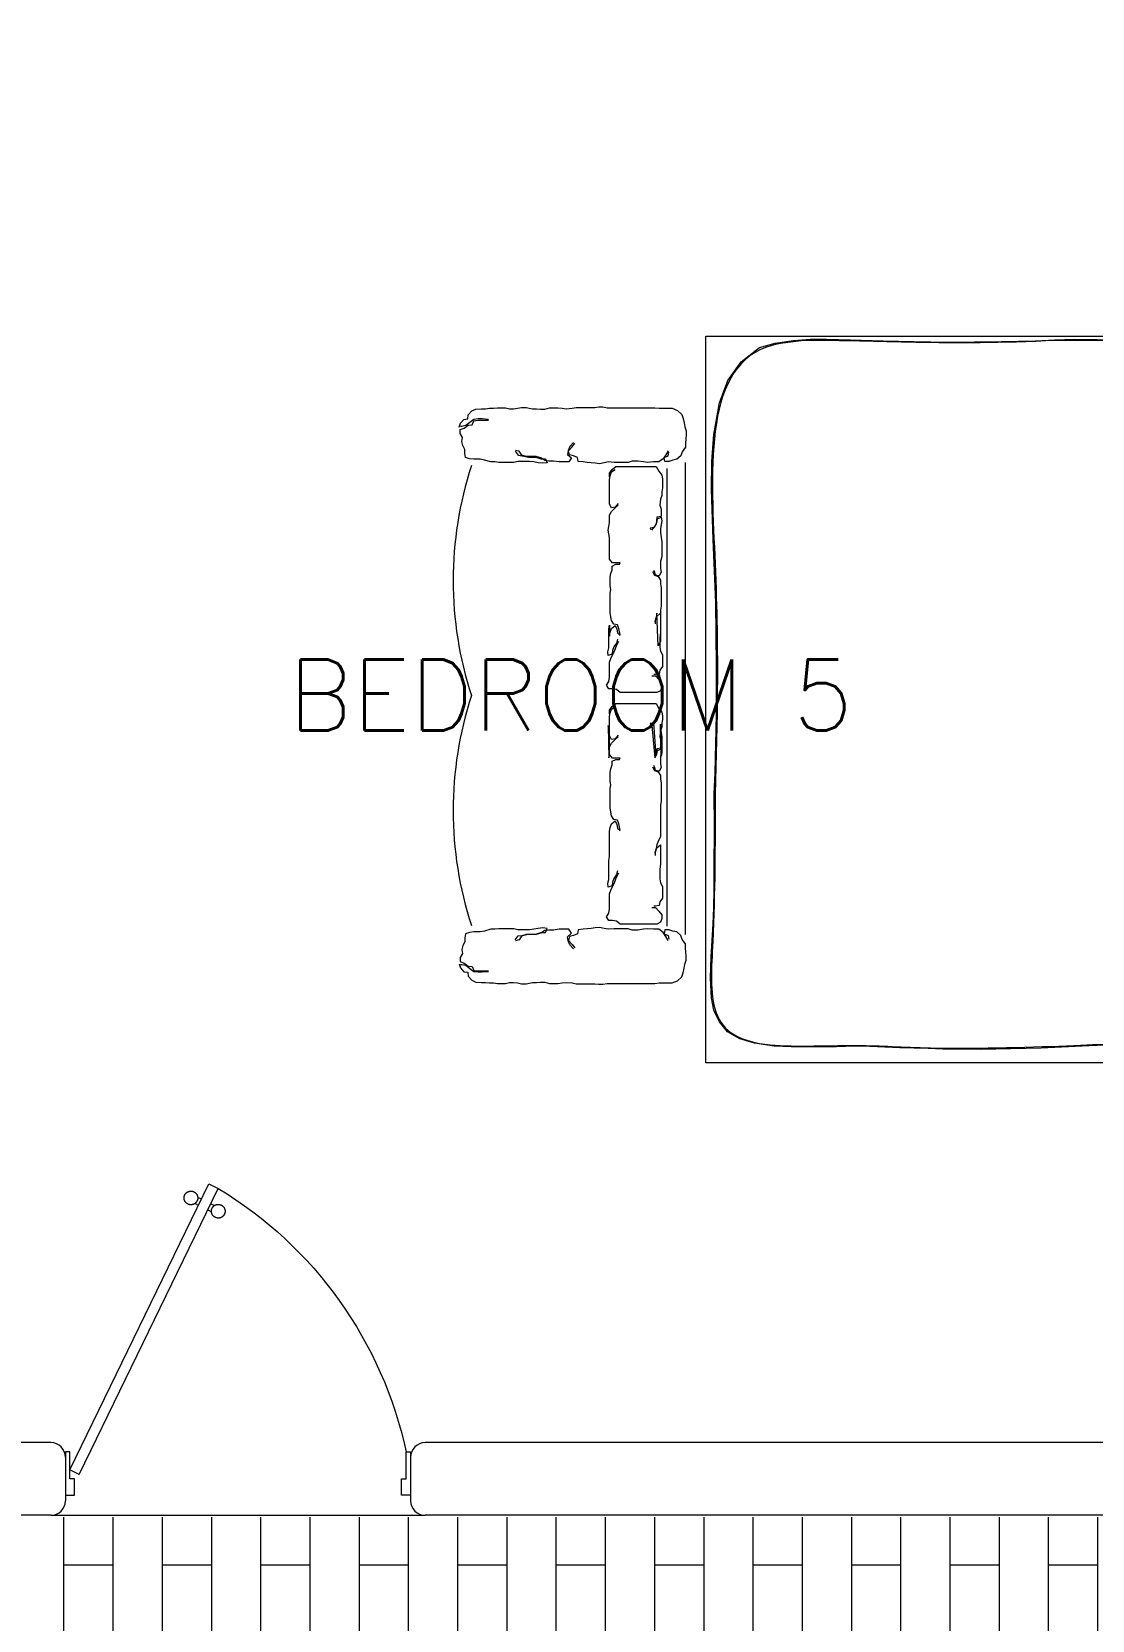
# Model space of a CAD drawing. Header units: metres. Extents: x 8 to 2416, y -346 to 476.
# Drawn here: x 45.359 to 48.277, y 48.165 to 52.535 of the extents above; entities that cross this region are included whole.
import ezdxf

# ---------------------------------------------------------------- set-up
doc = ezdxf.new("R2010")
doc.units = ezdxf.units.M
doc.linetypes.add('0', pattern=[0])
doc.layers.get('0').update_dxf_attribs({"color": 250, "linetype": '0', "lineweight": 20})
for name, color, linetype, lineweight in [('A-DOOR', 35, 'Continuous', 5), ('A-WALL', 250, 'Continuous', 20), ('baños', 140, 'Continuous', 0), ('MOBILIARIOS', 252, 'Continuous', 0), ('piso', 253, 'Continuous', 0), ('textos', 7, 'Continuous', 0)]:
    doc.layers.add(name, color=color, linetype=linetype, lineweight=lineweight)
doc.layers.add('hatch piso', color=253, linetype='Continuous', lineweight=0, transparency=0.7)
doc.styles.get("Standard").update_dxf_attribs({"font": 'arial.ttf', "height": 0.1875})

# ---------------------------------------------------------------- blocks, each defined once
blk = doc.blocks.new('puerta 1.00')
at = {"layer": 'A-DOOR'}
for p, q in [((-0.15, -0.0125), (-0.9369, -0.3949)), ((-0.1376, -0.038), (-0.9245, -0.4204)), ((-0.1376, -0.038), (-0.15, -0.0125)), ((-0.8946, -0.3743), (-0.8996, -0.3641)), ((-0.8777, -0.3661), (-0.8826, -0.3559)), ((-0.8653, -0.3916), (-0.8603, -0.4018)), ((-0.9369, -0.3949), (-0.9245, -0.4204)), ((-0.8822, -0.3998), (-0.8772, -0.4101))]:
    blk.add_line(p, q, dxfattribs=at)
for points in [[(-0.08, 0), (-0.08, -0.025), (-0.125, -0.025), (-0.125, -0.0125), (-0.2, -0.0125), (-0.2, 0), (-0.08, 0)], [(-0.08, -0.95), (-0.08, -0.925), (-0.125, -0.925), (-0.125, -0.9375), (-0.2, -0.9375), (-0.2, -0.95), (-0.08, -0.95)]]:
    blk.add_lwpolyline(points, dxfattribs=at)
blk.add_arc((0.0366, 0.1602), 1.1229, 211.1336, 257.8343, dxfattribs=at)
for points in [[(-0.8982, -0.3642), (-0.9033, -0.3642), (-0.912, -0.3591), (-0.917, -0.3504), (-0.917, -0.3403), (-0.912, -0.3316), (-0.9033, -0.3265), (-0.8932, -0.3265), (-0.8844, -0.3316), (-0.8794, -0.3403), (-0.8794, -0.3504), (-0.8844, -0.3591), (-0.8932, -0.3642), (-0.8982, -0.3642)], [(-0.8617, -0.4394), (-0.8667, -0.4394), (-0.8754, -0.4344), (-0.8805, -0.4256), (-0.8805, -0.4156), (-0.8754, -0.4068), (-0.8667, -0.4018), (-0.8566, -0.4018), (-0.8479, -0.4068), (-0.8428, -0.4156), (-0.8428, -0.4257), (-0.8479, -0.4344), (-0.8566, -0.4394), (-0.8617, -0.4394)]]:
    blk.add_open_spline(points, degree=2, dxfattribs=at)
blk = doc.blocks.new('PL BASE 1N NASAS 09')
at = {"layer": 'A-WALL'}
for p, q in [((-104.971, -39.5497), (-105.731, -39.5497)), ((-101.071, -39.5497), (-103.941, -39.5497)), ((-104.931, -39.5897), (-104.931, -39.7097)), ((-103.981, -39.5897), (-103.981, -39.7097)), ((-104.971, -39.7497), (-105.8815, -39.7497)), ((-100.1211, -39.7497), (-103.941, -39.7497))]:
    blk.add_line(p, q, dxfattribs=at)
for centre, start, end in [((-104.971, -39.5897), 0, 90), ((-103.941, -39.5897), 90, 180), ((-104.971, -39.7097), 270, 0), ((-103.941, -39.7097), 180, 270)]:
    blk.add_arc(centre, 0.04, start, end, dxfattribs=at)
at = {"layer": 'piso'}
blk.add_line((-104.971, -39.7497), (-103.941, -39.7497), dxfattribs=at)
at = {"layer": 'A-DOOR', "xscale": -1, "rotation": 90}
blk.add_blockref('puerta 1.00', (-104.931, -39.7747), dxfattribs=at)
at = {"layer": 'textos', "insert": (-104.4508, -37.5905), "char_height": 0.195, "width": 3.404877, "attachment_point": 7}
blk.add_mtext('{\\Fromans|c0; BEDROOM 5}', dxfattribs=at)
blk = doc.blocks.new('A$Ca3ef8f56')
at = {"layer": 'MOBILIARIOS'}
for p, q in [((0.0032, 0.1527), (0.0032, 1.4519)), ((0.0532, 0.1694), (0.0532, 1.4284))]:
    blk.add_line(p, q, dxfattribs=at)
for points in [[(0.6249, 1.5324), (0.6212, 1.5434), (0.6126, 1.5544), (0.6016, 1.5556), (0.6004, 1.5666), (0.5906, 1.5776), (0.5796, 1.5825), (0.5637, 1.5837), (0.5527, 1.5837), (0.5417, 1.5849), (0.5307, 1.5849), (0.5197, 1.5862), (0.4977, 1.5862), (0.4867, 1.5837), (0.4757, 1.5837), (0.4647, 1.5849), (0.4537, 1.5874), (0.4402, 1.5874), (0.4231, 1.5837), (0.4121, 1.5837), (0.4011, 1.5825), (0.3889, 1.5825), (0.3766, 1.5862), (0.3534, 1.5862), (0.3412, 1.5849), (0.3302, 1.5837), (0.3143, 1.5849), (0.3033, 1.5874), (0.2519, 1.5874), (0.2409, 1.5886), (0.2299, 1.5886), (0.2177, 1.5862), (0.0868, 1.5862), (0.0746, 1.5849), (0.0391, 1.5849), (0.0245, 1.5788), (0.0122, 1.5678), (0.0086, 1.5568), (0.0061, 1.5446), (0.0037, 1.5336), (0, 1.5226), (0, 1.5116), (0.0012, 1.5006), (0.0024, 1.4884), (0.0024, 1.4774), (0.011, 1.4652), (0.0147, 1.4542), (0.0257, 1.4445), (0.0367, 1.442), (0.0477, 1.4383), (0.0587, 1.4383), (0.0611, 1.4493), (0.0501, 1.4542), (0.0477, 1.464)], [(0.4708, 1.4664), (0.4622, 1.4554), (0.4512, 1.4542), (0.4341, 1.4506), (0.4231, 1.4506), (0.4109, 1.4493), (0.3999, 1.4457), (0.3876, 1.4457), (0.3828, 1.4347), (0.395, 1.4335), (0.4072, 1.4347), (0.4194, 1.4371), (0.4317, 1.4383), (0.4635, 1.4383), (0.4745, 1.4359), (0.516, 1.4359), (0.527, 1.4371), (0.5381, 1.4371), (0.5552, 1.442), (0.5674, 1.4445), (0.5845, 1.4445), (0.5968, 1.4457), (0.6078, 1.4493), (0.609, 1.4603), (0.609, 1.4713), (0.6151, 1.4823), (0.6175, 1.4933), (0.6163, 1.5043), (0.6224, 1.5153), (0.6224, 1.5263), (0.6114, 1.53), (0.6004, 1.5385), (0.5894, 1.5397), (0.5845, 1.5507), (0.5735, 1.552), (0.5442, 1.552)], [(0.5442, 1.5544), (0.5613, 1.5556), (0.5723, 1.5556), (0.5845, 1.5544), (0.5955, 1.5458), (0.6065, 1.5373), (0.6175, 1.5348), (0.6212, 1.5348)], [(0.0501, 1.4677), (0.0563, 1.4567), (0.0636, 1.4457), (0.0758, 1.4371), (0.0905, 1.4371), (0.1064, 1.4359), (0.1174, 1.4371), (0.1333, 1.4396), (0.1492, 1.4396), (0.1602, 1.4359), (0.1981, 1.4359), (0.2152, 1.4371), (0.2262, 1.4347), (0.2385, 1.4322), (0.2507, 1.4335), (0.2617, 1.4347), (0.2727, 1.4359), (0.2837, 1.4371), (0.2972, 1.4383), (0.2996, 1.4493), (0.3106, 1.4542), (0.3216, 1.4567), (0.3241, 1.4677), (0.3143, 1.4787), (0.3069, 1.4884)], [(0.3106, 1.4909), (0.3204, 1.4799), (0.3253, 1.4689), (0.3265, 1.4579), (0.3155, 1.4481), (0.3228, 1.4371), (0.3497, 1.4371), (0.3656, 1.4396), (0.3779, 1.4396), (0.3889, 1.4408), (0.3999, 1.4481), (0.4133, 1.4518), (0.4402, 1.4518), (0.4525, 1.4554), (0.4598, 1.4664), (0.4696, 1.4689)], [(0.0946, 1.3772), (0.0844, 1.3772), (0.0759, 1.3874), (0.0673, 1.3976), (0.0673, 1.4078), (0.0708, 1.4181), (0.081, 1.4232), (0.1822, 1.4232), (0.1924, 1.4146), (0.2026, 1.4129), (0.2129, 1.4129), (0.2197, 1.4027), (0.2129, 1.3925), (0.2112, 1.3806), (0.2112, 1.3397), (0.2078, 1.3294), (0.2026, 1.3192), (0.1975, 1.309), (0.1941, 1.2988), (0.189, 1.2885), (0.1856, 1.2817)], [(0.0844, 1.234), (0.0844, 1.2238), (0.081, 1.2135), (0.0708, 1.205), (0.0708, 1.2579), (0.0725, 1.2715), (0.0725, 1.2988), (0.0708, 1.309), (0.0656, 1.3192), (0.0656, 1.3516), (0.0725, 1.3618), (0.0742, 1.372), (0.0844, 1.3737), (0.0895, 1.3737)], [(0.189, 1.2766), (0.1924, 1.2868), (0.1992, 1.2971), (0.2026, 1.3073), (0.2044, 1.3175), (0.2146, 1.3209), (0.2163, 1.3107), (0.2129, 1.3005), (0.2129, 1.2476), (0.2112, 1.2374), (0.2112, 1.1675), (0.2095, 1.1573), (0.2061, 1.1471), (0.1958, 1.1385), (0.1907, 1.1488), (0.189, 1.159), (0.1822, 1.1658)], [(0.0929, 0.9903), (0.0878, 1.0005), (0.0776, 1.0039), (0.0708, 1.0141), (0.0708, 1.0244), (0.069, 1.0346), (0.069, 1.0857), (0.0708, 1.0959), (0.0708, 1.1829), (0.0776, 1.1948), (0.081, 1.205), (0.0827, 1.2152), (0.0861, 1.2272), (0.0861, 1.2289)], [(0.1822, 1.1641), (0.1856, 1.1471), (0.189, 1.1368), (0.1992, 1.1351), (0.2061, 1.1249), (0.2078, 1.1147), (0.2095, 1.1028), (0.2095, 1.0499), (0.2078, 1.0397), (0.2095, 1.0295), (0.2095, 1.0056), (0.2078, 0.9954), (0.2044, 0.9852), (0.2044, 0.9749), (0.1941, 0.9698), (0.1839, 0.9698), (0.1822, 0.9664), (0.2026, 0.9664), (0.2112, 0.9562), (0.2112, 0.8965), (0.2129, 0.8863), (0.2146, 0.8761), (0.2129, 0.9659), (0.2112, 0.9556), (0.2112, 0.9352), (0.2061, 0.925), (0.1958, 0.9147), (0.1873, 0.9079)], [(0.0946, 0.8761), (0.0861, 0.9659), (0.081, 0.9556), (0.0793, 0.9454), (0.069, 0.9403), (0.0673, 0.9505), (0.069, 0.9607), (0.0708, 0.8727), (0.0708, 0.8829), (0.069, 0.8965), (0.0673, 0.9085), (0.0673, 0.9494), (0.0708, 0.9613), (0.0708, 0.9818), (0.069, 0.992), (0.0742, 1.0022), (0.0844, 1.0005), (0.0878, 0.9903), (0.0895, 0.9869)], [(0.2112, 0.8449), (0.2112, 0.8346), (0.2044, 0.8244), (0.1941, 0.8159), (0.0827, 0.8159), (0.0759, 0.8295), (0.0673, 0.8397), (0.0656, 0.85), (0.0656, 0.8602), (0.0673, 0.8704), (0.0673, 0.8806), (0.0708, 0.8909), (0.0725, 0.9079), (0.069, 0.9181), (0.069, 0.9386), (0.081, 0.9403), (0.0827, 0.959), (0.0895, 0.8693), (0.0998, 0.871), (0.0981, 0.8744)], [(0.1873, 0.9028), (0.1958, 0.913), (0.2061, 0.9147), (0.2112, 0.9045), (0.2112, 0.8517), (0.2095, 0.8414), (0.2061, 0.8312), (0.1958, 0.8244)], [(0.0946, 0.74), (0.0844, 0.74), (0.0759, 0.7502), (0.0673, 0.7604), (0.0673, 0.7707), (0.0708, 0.7809), (0.081, 0.786), (0.1822, 0.786), (0.1924, 0.7775), (0.2026, 0.7758), (0.2129, 0.7758), (0.2197, 0.7656), (0.2129, 0.7553), (0.2112, 0.7434), (0.2112, 0.7025), (0.2078, 0.6923), (0.2026, 0.6821), (0.1975, 0.6718), (0.1941, 0.6616), (0.189, 0.6514), (0.1856, 0.6446)], [(0.0844, 0.5968), (0.0844, 0.5866), (0.081, 0.5764), (0.0708, 0.5679), (0.0708, 0.6207), (0.0725, 0.6343), (0.0725, 0.6616), (0.0708, 0.6718), (0.0656, 0.6821), (0.0656, 0.7144), (0.0725, 0.7247), (0.0742, 0.7349), (0.0844, 0.7366), (0.0895, 0.7366)], [(0.0929, 0.4531), (0.0878, 0.4633), (0.0776, 0.4668), (0.0708, 0.477), (0.0708, 0.4872), (0.069, 0.4974), (0.069, 0.5486), (0.0708, 0.5588), (0.0708, 0.6457), (0.0776, 0.6576), (0.081, 0.5679), (0.0827, 0.5781), (0.0861, 0.59), (0.0861, 0.5917)], [(0.189, 0.6394), (0.1924, 0.6497), (0.1992, 0.6599), (0.2026, 0.6701), (0.2044, 0.6803), (0.2146, 0.6838), (0.2163, 0.6735), (0.2129, 0.6633), (0.2129, 0.6105), (0.2112, 0.6002), (0.2112, 0.6304), (0.2095, 0.6201), (0.2061, 0.6099), (0.1958, 0.6014), (0.1907, 0.6116), (0.189, 0.6218), (0.1822, 0.6287)], [(0.1822, 0.627), (0.1856, 0.6099), (0.189, 0.5997), (0.1992, 0.598), (0.2061, 0.5878), (0.2078, 0.5775), (0.2095, 0.5656), (0.2095, 0.5128), (0.2078, 0.5025), (0.2095, 0.4923), (0.2095, 0.4685), (0.2078, 0.4582), (0.2044, 0.448), (0.2044, 0.4378), (0.1941, 0.4327), (0.1839, 0.4327), (0.1822, 0.4293), (0.2026, 0.4293), (0.2112, 0.419), (0.2112, 0.3594), (0.2129, 0.3492), (0.2146, 0.3389), (0.2129, 0.3287), (0.2112, 0.3185), (0.2112, 0.298), (0.2061, 0.2878), (0.1958, 0.2776), (0.1873, 0.2708)], [(0.0946, 0.3389), (0.0861, 0.3287), (0.081, 0.3185), (0.0793, 0.3083), (0.069, 0.3031), (0.0673, 0.3134), (0.069, 0.3236), (0.0708, 0.3355), (0.0708, 0.3457), (0.069, 0.3594), (0.0673, 0.3713), (0.0673, 0.4122), (0.0708, 0.4241), (0.0708, 0.4446), (0.069, 0.4548), (0.0742, 0.465), (0.0844, 0.4633), (0.0878, 0.4531), (0.0895, 0.4497)], [(0.2112, 0.1926), (0.2112, 0.1824), (0.2044, 0.1721), (0.1941, 0.1636), (0.0827, 0.1636), (0.0759, 0.1772), (0.0673, 0.1875), (0.0656, 0.1977), (0.0656, 0.223), (0.0673, 0.2333), (0.0673, 0.2435), (0.0708, 0.2537), (0.0725, 0.2708), (0.069, 0.281), (0.069, 0.3014), (0.081, 0.3031), (0.0827, 0.3219), (0.0895, 0.3321), (0.0998, 0.3338), (0.0981, 0.3372)], [(0.1873, 0.2656), (0.1958, 0.2759), (0.2061, 0.2776), (0.2112, 0.2673), (0.2112, 0.1994), (0.2095, 0.1892), (0.2061, 0.179), (0.1958, 0.1721)], [(0.6249, 0.0562), (0.6212, 0.0452), (0.6126, 0.0342), (0.6016, 0.033), (0.6004, 0.022), (0.5906, 0.011), (0.5796, 0.0061), (0.5637, 0.0049), (0.5527, 0.0049), (0.5417, 0.0037), (0.5307, 0.0037), (0.5197, 0.0024), (0.4977, 0.0024), (0.4867, 0.0049), (0.4757, 0.0049), (0.4647, 0.0037), (0.4537, 0.0012), (0.4402, 0.0012), (0.4231, 0.0049), (0.4121, 0.0049), (0.4011, 0.0061), (0.3889, 0.0061), (0.3766, 0.0024), (0.3534, 0.0024), (0.3412, 0.0037), (0.3302, 0.0049), (0.3143, 0.0037), (0.3033, 0.0012), (0.2519, 0.0012), (0.2409, 0), (0.2299, 0), (0.2177, 0.0024), (0.0868, 0.0024), (0.0746, 0.0037), (0.0391, 0.0037), (0.0245, 0.0098), (0.0122, 0.0208), (0.0086, 0.0318), (0.0061, 0.044), (0.0037, 0.055), (0, 0.066), (0, 0.077), (0.0012, 0.088), (0.0024, 0.1002), (0.0024, 0.1112), (0.011, 0.1234), (0.0147, 0.1344), (0.0257, 0.1441), (0.0367, 0.1466), (0.0477, 0.1503), (0.0587, 0.1503), (0.0611, 0.1393), (0.0501, 0.1344), (0.0477, 0.1246)], [(0.0501, 0.1209), (0.0563, 0.1319), (0.0636, 0.1429), (0.0758, 0.1515), (0.0905, 0.1515), (0.1064, 0.1527), (0.1174, 0.1515), (0.1333, 0.149), (0.1492, 0.149), (0.1602, 0.1527), (0.1981, 0.1527), (0.2152, 0.1515), (0.2262, 0.1539), (0.2385, 0.1564), (0.2507, 0.1551), (0.2617, 0.1539), (0.2727, 0.1527), (0.2837, 0.1515), (0.2972, 0.1503), (0.2996, 0.1393), (0.3106, 0.1344), (0.3216, 0.1319), (0.3241, 0.1209), (0.3143, 0.1099), (0.3069, 0.1002)], [(0.3106, 0.0977), (0.3204, 0.1087), (0.3253, 0.1197), (0.3265, 0.1307), (0.3155, 0.1405), (0.3228, 0.1515), (0.3497, 0.1515), (0.3656, 0.149), (0.3779, 0.149), (0.3889, 0.1478), (0.3999, 0.1405), (0.4133, 0.1368), (0.4402, 0.1368), (0.4525, 0.1332), (0.4598, 0.1222), (0.4696, 0.1197)], [(0.4708, 0.1222), (0.4622, 0.1332), (0.4512, 0.1344), (0.4341, 0.138), (0.4231, 0.138), (0.4109, 0.1393), (0.3999, 0.1429), (0.3876, 0.1429), (0.3828, 0.1539), (0.395, 0.1551), (0.4072, 0.1539), (0.4194, 0.1515), (0.4317, 0.1503), (0.4635, 0.1503), (0.4745, 0.1527), (0.516, 0.1527), (0.527, 0.1515), (0.5381, 0.1515), (0.5552, 0.1466), (0.5674, 0.1441), (0.5845, 0.1441), (0.5968, 0.1429), (0.6078, 0.1393), (0.609, 0.1283), (0.609, 0.1173), (0.6151, 0.1063), (0.6175, 0.0953), (0.6163, 0.0843), (0.6224, 0.0733), (0.6224, 0.0623), (0.6114, 0.0586), (0.6004, 0.0501), (0.5894, 0.0489), (0.5845, 0.0379), (0.5735, 0.0366), (0.5442, 0.0366)], [(0.5442, 0.0342), (0.5613, 0.033), (0.5723, 0.033), (0.5845, 0.0342), (0.5955, 0.0428), (0.6065, 0.0513), (0.6175, 0.0537), (0.6212, 0.0537)]]:
    blk.add_lwpolyline(points, dxfattribs=at)
for centre in [(-0.3846, 1.1107), (-0.3846, 0.4779)]:
    blk.add_arc(centre, 1.0261, 342.0399, 17.9601, dxfattribs=at)
blk = doc.blocks.new('A$C11dadbfd')
at = {"layer": 'MOBILIARIOS'}
for p, q in [((1.7951, 3.6335), (1.9417, 3.6335)), ((1.9417, 3.4354), (1.9417, 3.6335)), ((1.9417, 0.2292), (1.9417, 0.0311)), ((1.7951, 0.0311), (1.9417, 0.0311))]:
    blk.add_line(p, q, dxfattribs=at)
for points in [[(1.3875, 2.8747), (1.3875, 2.8753), (1.3554, 2.8753), (1.3554, 3.6335), (1.5357, 3.6335, -0.127695), (1.6339, 3.659, -0.007083), (1.6396, 3.6589, -0.52849), (1.8874, 3.4354), (1.9417, 3.4354), (1.9417, 2.8753), (1.8985, 2.8753), (1.8985, 2.8747), (1.8575, 2.8747)], [(1.3875, 0.7899), (1.3875, 0.7893), (1.3554, 0.7893), (1.3554, 0.0311), (1.5357, 0.0311, 0.127695), (1.6339, 0.0056, 0.007083), (1.6396, 0.0057, 0.52849), (1.8874, 0.2292), (1.9417, 0.2292), (1.9417, 0.7893), (1.8985, 0.7893), (1.8985, 0.7899), (1.8575, 0.7899)]]:
    blk.add_lwpolyline(points, format="xyb", close=True, dxfattribs=at)
for points in [[(1.8575, 3.3604), (1.8575, 2.9503), (1.4212, 2.9503), (1.4212, 3.5585), (1.4075, 3.5585), (1.4075, 2.8947), (1.8575, 2.8947), (1.8785, 2.8947), (1.8785, 3.3592), (1.8575, 3.3592), (1.8575, 2.9503)], [(2.1, 0.6774), (2, 0.6774), (2, 2.9774), (2.1, 2.9774)], [(2, 0.8274), (0, 0.8274), (0, 2.8274), (2, 2.8274)], [(1.984, 2.7359), (1.9682, 2.4885), (1.9635, 2.4003), (1.9626, 2.1559), (1.9626, 2.1046), (1.9588, 1.9621), (1.9521, 1.8305), (1.9502, 1.7649), (1.9502, 1.6851), (1.9531, 1.629), (1.9645, 1.5406), (1.973, 1.4728), (1.9778, 1.4138), (1.9778, 1.3179), (1.9787, 1.2798), (1.9806, 1.2181), (1.9854, 1.1031), (1.9911, 1.0261), (1.9891, 0.9459), (1.9853, 0.9108), (1.9758, 0.8889), (1.9549, 0.8709), (1.9112, 0.8566), (1.8349, 0.8461), (1.7418, 0.8423), (1.6153, 0.8461), (1.5089, 0.8519), (1.4612, 0.8557), (1.4108, 0.8576), (1.3776, 0.8604), (1.3377, 0.869), (1.3026, 0.8766), (1.276, 0.8814), (1.17, 0.8795), (1.0539, 0.8747), (0.9229, 0.868), (0.7572, 0.8642), (0.652, 0.8656), (0.6118, 0.8673), (0.5341, 0.869), (0.451, 0.8732), (0.4117, 0.874), (0.3599, 0.8723), (0.3114, 0.8723), (0.2345, 0.8715), (0.1881, 0.8741), (0.1337, 0.8816), (0.0936, 0.8942), (0.0593, 0.9134), (0.0376, 0.9402), (0.0225, 0.9728), (0.0159, 1.0071), (0.0134, 1.0607), (0.015, 1.1201), (0.0175, 1.1644), (0.0201, 1.2099), (0.0217, 1.2534), (0.0226, 1.3044), (0.0234, 1.3546), (0.0242, 1.4801), (0.0234, 1.568), (0.0259, 1.6257), (0.0293, 1.7852), (0.0293, 1.9199), (0.0276, 2.0948), (0.02, 2.2676), (0.0158, 2.4048), (0.0166, 2.4826), (0.0225, 2.5565), (0.0376, 2.6436), (0.061, 2.7055), (0.0969, 2.7565), (0.1479, 2.7958), (0.1909, 2.8076), (0.241, 2.8151), (0.2996, 2.8201), (0.3982, 2.8168), (0.4882, 2.8143), (0.5734, 2.8126), (0.6662, 2.8109), (0.813, 2.8126), (0.9075, 2.8143), (0.9605, 2.8169), (1.0157, 2.8185), (1.0776, 2.8177), (1.1319, 2.8152), (1.1657, 2.8093), (1.2083, 2.7943), (1.2234, 2.7901), (1.2384, 2.7968), (1.3036, 2.806), (1.3792, 2.8152), (1.4821, 2.8169), (1.6504, 2.8177), (1.7386, 2.8169), (1.7996, 2.8135), (1.8589, 2.8077), (1.9166, 2.7993), (1.9544, 2.7876), (1.9703, 2.7792), (1.9795, 2.7675), (1.9829, 2.7482)], [(1.8575, 0.3042), (1.8575, 0.7143), (1.4212, 0.7143), (1.4212, 0.1061), (1.4075, 0.1061), (1.4075, 0.7699), (1.8575, 0.7699), (1.8785, 0.7699), (1.8785, 0.3054), (1.8575, 0.3054), (1.8575, 0.7143)]]:
    blk.add_lwpolyline(points, close=True, dxfattribs=at)
for points in [[(1.4304, 3.5585), (1.4304, 2.9503), (1.8667, 2.9503), (1.8667, 3.3604), (1.7881, 3.3604)], [(1.4304, 3.5585), (1.4829, 3.5585)], [(1.4304, 0.1061), (1.4304, 0.7143), (1.8667, 0.7143), (1.8667, 0.3042), (1.7881, 0.3042)], [(1.4304, 0.1061), (1.4829, 0.1061)]]:
    blk.add_lwpolyline(points, dxfattribs=at)
for centre, radius in [((1.6339, 3.4571), 0.1819), ((1.6369, 3.4617), 0.0427), ((1.6339, 0.2076), 0.1819), ((1.6369, 0.2029), 0.0427)]:
    blk.add_circle(centre, radius, dxfattribs=at)
blk.add_arc((1.4035, 2.5972), 0.00932, 64.4366, 168.7327, dxfattribs=at)
for points, knots in [([(0.2769, 2.8152), (0.2379, 2.8116), (-0.0145, 2.7885), (0.0417, 2.1345), (0.031, 1.754), (0.0256, 1.5592)], [0, 0, 0, 0, 0.117685, 0.761841, 1.437924, 1.437924, 1.437924, 1.437924]), ([(1.2536, 0.8837), (1.2536, 0.8837), (1.2536, 0.8837), (1.2536, 0.8837), (1.2553, 0.8836), (1.2902, 0.8837), (1.3601, 0.8633), (1.5319, 0.8551), (1.739, 0.8394), (1.9697, 0.8633), (1.9954, 0.9487), (1.9697, 1.1987), (1.9824, 1.4698), (1.9294, 1.6589), (1.9697, 2.0804), (1.9512, 2.442), (1.9846, 2.7165), (1.9697, 2.8152), (1.5773, 2.8152), (1.391, 2.8152), (1.2491, 2.7954), (1.2358, 2.7954), (1.2203, 2.7835), (1.15, 2.8152), (1.0853, 2.8152), (0.9644, 2.8152)], [2.895366, 2.895366, 2.895366, 2.895366, 2.896475, 3.053535, 3.138588, 3.190252, 3.29358, 3.393683, 3.686394, 3.848283, 3.942303, 4.166996, 4.499824, 4.847407, 5.433591, 5.797126, 6.093613, 6.186669, 6.495546, 6.666013, 6.828452, 7.059973, 7.190877, 7.299822, 7.383928, 7.383928, 7.383928, 7.383928]), ([(1.2291, 2.7899), (1.1753, 2.6231), (1.1344, 2.5006), (1.2193, 2.3428), (1.2306, 2.2415), (1.2306, 2.1954)], [0.0005696, 0.0005696, 0.0005696, 0.0005696, 0.2116189, 0.3895346, 0.5346505, 0.5346505, 0.5346505, 0.5346505]), ([(1.4075, 2.6056), (1.4464, 2.605), (1.5112, 2.604), (1.6052, 2.5604), (1.6633, 2.6386), (1.7368, 2.634), (1.8841, 2.6519), (1.8025, 2.4679), (1.897, 2.3336), (1.8864, 2.1722), (1.9035, 2.0318), (1.8555, 1.9443), (1.8965, 1.8496), (1.8291, 1.879), (1.7823, 1.8902)], [0, 0, 0, 0, 0.125513, 0.209774, 0.279098, 0.385114, 0.440556, 0.579971, 0.776155, 0.956632, 1.067828, 1.221054, 1.242986, 1.352802, 1.352802, 1.352802, 1.352802]), ([(1.3944, 2.599), (1.394, 2.544), (1.3934, 2.4576), (1.4468, 2.3258), (1.3937, 2.2542), (1.409, 2.1981), (1.4099, 2.1812)], [0, 0, 0, 0, 0.1739603, 0.2732689, 0.4204064, 0.4281347, 0.4281347, 0.4281347, 0.4281347]), ([(1.5086, 2.1643), (1.4936, 2.1652), (1.3997, 2.1973), (1.3383, 2.1521), (1.182, 2.2235), (1.2227, 2.0905), (1.1573, 1.9979), (1.271, 1.8818), (1.1717, 1.7569), (1.2106, 1.666), (1.1853, 1.5363), (1.2988, 1.5579), (1.3751, 1.646), (1.4895, 1.5871), (1.6481, 1.5665), (1.5809, 1.7533), (1.589, 1.8781), (1.5321, 2.0442), (1.6164, 2.1034), (1.6483, 2.2197), (1.5711, 2.2057), (1.5086, 2.1643)], [0.483205, 0.483205, 0.483205, 0.483205, 0.53364, 0.686105, 0.79098, 0.874215, 0.993951, 1.121456, 1.272938, 1.391058, 1.496021, 1.56567, 1.671481, 1.841411, 1.931504, 2.070402, 2.301906, 2.427526, 2.537167, 2.607901, 2.719001, 2.719001, 2.719001, 2.719001]), ([(1.553, 2.0189), (1.5739, 2.0076), (1.6095, 1.9913), (1.679, 1.987), (1.7141, 2.0349), (1.8118, 2.0993), (1.774, 1.8858), (1.7853, 1.7674), (1.789, 1.6087), (1.8046, 1.4975), (1.7861, 1.3196), (1.6731, 1.437), (1.5644, 1.4057), (1.4728, 1.4213), (1.4066, 1.4098), (1.36, 1.4401), (1.4229, 1.4926), (1.3851, 1.5575), (1.3867, 1.605), (1.3874, 1.6175)], [0.032571, 0.032571, 0.032571, 0.032571, 0.107712, 0.156224, 0.235226, 0.291111, 0.451247, 0.617718, 0.770472, 0.95788, 1.036962, 1.155398, 1.259301, 1.397905, 1.433881, 1.478271, 1.518706, 1.629903, 1.669516, 1.669516, 1.669516, 1.669516]), ([(1.2013, 1.9598), (1.1864, 1.8804), (1.147, 1.769), (1.1924, 1.5931), (1.1657, 1.4114), (1.2752, 1.1795), (1.1954, 0.98), (1.2439, 0.9003), (1.2553, 0.8837)], [0.780746, 0.780746, 0.780746, 0.780746, 1.031047, 1.138144, 1.338216, 1.638789, 1.87051, 1.932727, 1.932727, 1.932727, 1.932727]), ([(1.3994, 1.4151), (1.3997, 1.3674), (1.4003, 1.2566), (1.3963, 1.1171), (1.3571, 1.0341), (1.3748, 0.9042), (1.4479, 1.0108), (1.5283, 0.9775), (1.6662, 0.9713), (1.7601, 1.0928), (1.8987, 0.9322), (1.8818, 1.1222), (1.8895, 1.2335), (1.8882, 1.3956), (1.8501, 1.5341), (1.834, 1.6702), (1.9144, 1.8144), (1.8189, 1.8044), (1.7843, 1.8013), (1.7818, 1.8011)], [0, 0, 0, 0, 0.152599, 0.305824, 0.413498, 0.490111, 0.57095, 0.695693, 0.751084, 0.933009, 1.04478, 1.135217, 1.336369, 1.489125, 1.623798, 1.783333, 1.909904, 2.000264, 2.007333, 2.007333, 2.007333, 2.007333]), ([(0.0256, 1.5592), (0.0256, 1.4272), (0.0256, 1.2316), (0.0048, 0.935), (0.136, 0.8633), (0.4134, 0.881), (0.6395, 0.8633), (1.0646, 0.8759), (1.1613, 0.8837), (1.2537, 0.8837)], [0, 0, 0, 0, 0.418295, 0.63409, 0.877661, 1.085184, 1.239382, 1.462689, 1.680419, 1.680419, 1.680419, 1.680419])]:
    blk.add_open_spline(points, degree=3, knots=knots, dxfattribs=at)
blk.add_open_spline([(0.9644, 2.8152), (0.6575, 2.8005), (0.4702, 2.816), (0.2769, 2.8152)], degree=3, dxfattribs=at)
blk = doc.blocks.new('PL MUEBLES 1N NASAS 09')
at = {"layer": 'hatch piso'}
h = blk.add_hatch(dxfattribs=at)
h.set_pattern_fill('AR-BRSTD', color=256, scale=0.002, angle=-90)
h.set_pattern_definition([(270, (-8.74588, 232.01007), (0.1354836, -2e-17), []), (0, (-8.74588, 232.01007), (0.1354836, 0.2032), [0.1354836, -0.1354836])])
edge = h.paths.add_edge_path()
edge.add_line((62.3305, 47.1481), (63.2305, 47.1481))
edge.add_line((63.2305, 47.1481), (63.2305, 48.4481))
edge.add_line((63.2305, 48.4481), (56.5331, 48.4481))
edge.add_line((56.5331, 48.4481), (56.5331, 48.2731))
edge.add_line((56.5331, 48.2731), (56.3831, 48.2731))
edge.add_line((56.3831, 48.2731), (56.3831, 48.4536))
edge.add_line((56.3831, 48.4536), (54.5879, 48.4536))
edge.add_line((54.5879, 48.4536), (54.5879, 46.9481))
edge.add_line((54.5879, 46.9481), (55.8257, 46.9481))
edge.add_arc((55.8755, 46.9973), 0.07, 180, 224.6727, ccw=False)
edge.add_line((55.8055, 46.9973), (55.8055, 47.1073))
edge.add_arc((55.8755, 47.1073), 0.07, 90, 180, ccw=False)
edge.add_line((55.8755, 47.1773), (55.9855, 47.1773))
edge.add_arc((55.9855, 47.1073), 0.07, 0, 90, ccw=False)
edge.add_line((56.0555, 47.1073), (56.0555, 46.9973))
edge.add_arc((55.9855, 46.9973), 0.07, -44.6727, 0, ccw=False)
edge.add_line((56.0353, 46.9481), (59.0257, 46.9481))
edge.add_arc((59.0755, 46.9973), 0.07, 180, 224.6728, ccw=False)
edge.add_line((59.0055, 46.9973), (59.0055, 47.1073))
edge.add_arc((59.0755, 47.1073), 0.07, 90, 180, ccw=False)
edge.add_line((59.0755, 47.1773), (59.1855, 47.1773))
edge.add_arc((59.1855, 47.1073), 0.07, 0, 90, ccw=False)
edge.add_line((59.2555, 47.1073), (59.2555, 46.9973))
edge.add_arc((59.1855, 46.9973), 0.07, -90, 0, ccw=False)
edge.add_line((59.1855, 46.9273), (59.0755, 46.9273))
edge.add_arc((59.0755, 46.9973), 0.07, 229.9948, 270, ccw=False)
edge.add_line((59.0305, 46.9437), (59.0305, 44.972))
edge.add_arc((59.0755, 44.9184), 0.07, 90, 130.0052, ccw=False)
edge.add_line((59.0755, 44.9884), (59.1855, 44.9884))
edge.add_arc((59.1855, 44.9184), 0.07, 0, 90, ccw=False)
edge.add_line((59.2555, 44.9184), (59.2555, 44.8084))
edge.add_arc((59.1855, 44.8084), 0.07, -90, 0, ccw=False)
edge.add_line((59.1855, 44.7384), (59.0755, 44.7384))
edge.add_arc((59.0755, 44.8084), 0.07, 229.9948, 270, ccw=False)
edge.add_line((59.0305, 44.7548), (59.0305, 41.172))
edge.add_arc((59.0755, 41.1184), 0.07, 90, 130.0052, ccw=False)
edge.add_line((59.0755, 41.1884), (59.1855, 41.1884))
edge.add_arc((59.1855, 41.1184), 0.07, 0, 90, ccw=False)
edge.add_line((59.2555, 41.1184), (59.2555, 41.0084))
edge.add_arc((59.1855, 41.0084), 0.07, -90, 0, ccw=False)
edge.add_line((59.1855, 40.9384), (59.0755, 40.9384))
edge.add_arc((59.0755, 41.0084), 0.07, 180, 270, ccw=False)
edge.add_line((59.0055, 41.0084), (59.0055, 41.1184))
edge.add_arc((59.0755, 41.1184), 0.07, 149.8481, 180, ccw=False)
edge.add_line((59.0149, 41.1535), (56.0391, 41.1535))
edge.add_arc((55.9855, 41.1085), 0.07, 0, 40.0052, ccw=False)
edge.add_line((56.0555, 41.1085), (56.0555, 40.9985))
edge.add_arc((55.9855, 40.9985), 0.07, -90, 0, ccw=False)
edge.add_line((55.9855, 40.9285), (55.8755, 40.9285))
edge.add_arc((55.8755, 40.9985), 0.07, 180, 270, ccw=False)
edge.add_line((55.8055, 40.9985), (55.8055, 41.1085))
edge.add_arc((55.8755, 41.1085), 0.07, 139.9948, 180, ccw=False)
edge.add_line((55.8219, 41.1535), (50.4363, 41.1535))
edge.add_arc((50.3827, 41.1085), 0.07, 0, 40.0052, ccw=False)
edge.add_line((50.4527, 41.1085), (50.4527, 40.9985))
edge.add_arc((50.3827, 40.9985), 0.07, -90, 0, ccw=False)
edge.add_line((50.3827, 40.9285), (50.2727, 40.9285))
edge.add_arc((50.2727, 40.9985), 0.07, 180, 270, ccw=False)
edge.add_line((50.2027, 40.9985), (50.2027, 41.1085))
edge.add_arc((50.2727, 41.1085), 0.07, 139.9948, 180, ccw=False)
edge.add_line((50.2191, 41.1535), (46.4305, 41.1535))
edge.add_line((46.4305, 41.1535), (46.4305, 40.9535))
edge.add_line((46.4305, 40.9535), (44.3305, 40.9535))
edge.add_line((44.3305, 40.9535), (44.3305, 39.3536))
edge.add_line((44.3305, 39.3536), (47.8305, 39.3536))
edge.add_line((47.8305, 39.3536), (47.8305, 38.9536))
edge.add_line((47.8305, 38.9536), (62.3305, 38.9536))
edge.add_line((62.3305, 38.9536), (62.3305, 47.1481))
at = {"layer": 'baños'}
blk.add_blockref('PL BASE 1N NASAS 09', (162.2615, 88.2033), dxfattribs=at)
at = {"layer": 'MOBILIARIOS'}
blk.add_blockref('A$C11dadbfd', (59.0928, 48.8707), dxfattribs=at)
at = {"layer": 'MOBILIARIOS', "rotation": 180}
blk.add_blockref('A$Ca3ef8f56', (59.0391, 51.5032), dxfattribs=at)

msp = doc.modelspace()

# ---------------------------------------------------------------- block references
msp.add_blockref('PL MUEBLES 1N NASAS 09', (-11.8789, 0))

doc.saveas('drawing.dxf')
